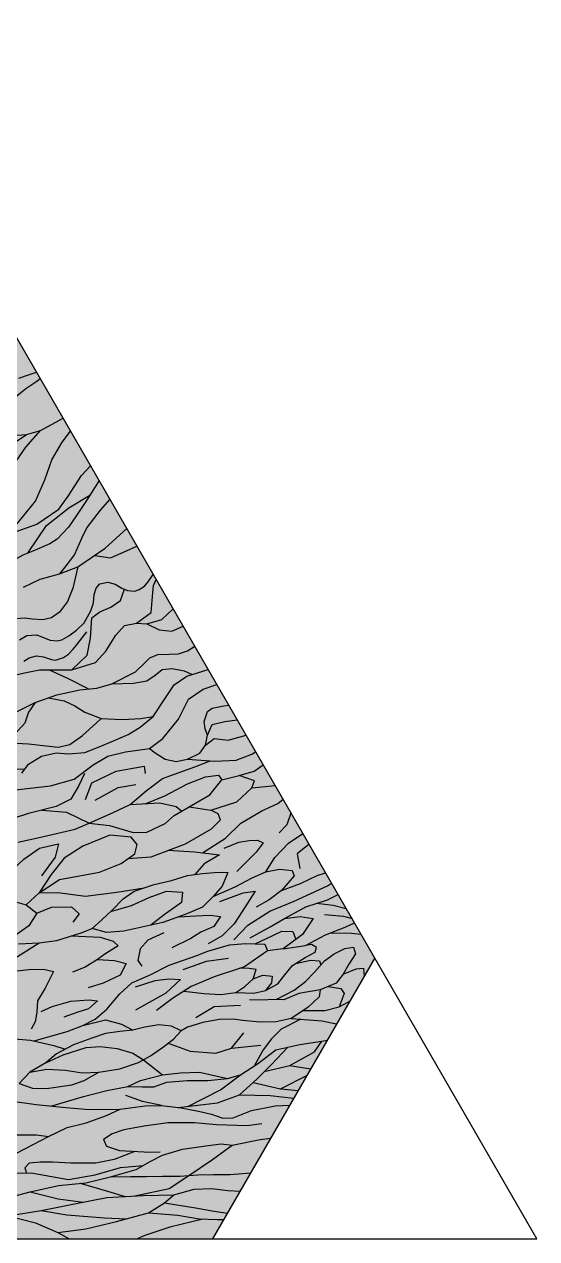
# Model space of a CAD drawing. Header units: millimetres. Extents: x 39 to 1913, y -1214 to 273.
# Drawn here: x 1438.7 to 1494, y -323.1 to -191.9 of the extents above; entities that cross this region are included whole.
import ezdxf

# ---------------------------------------------------------------- set-up
doc = ezdxf.new("R2010")
doc.units = ezdxf.units.MM

msp = doc.modelspace()

# ---------------------------------------------------------------- hatches: boundary and pattern name
at = {"transparency": 33554483}
h = msp.add_hatch(color=96, dxfattribs=at)
h.dxf.hatch_style = 1
h.paths.add_polyline_path([(1476.52, -292.76), (1436.52, -223.48), (1379.02, -256.67), (1379.02, -323.07), (1459.02, -323.07)])

# ---------------------------------------------------------------- linework, layer by layer
at = {"color": 252}
for points in [[(1494.02, -323.07), (1379.02, -123.88)], [(1430.69, -235.38), (1432.24, -234.25), (1433.41, -233.66), (1435, -233.31), (1436.34, -233.01), (1437.69, -232.22), (1438.83, -231.26), (1439.92, -230.55), (1440.4, -230.21)], [(1438.09, -230.14), (1439.23, -229.76), (1440.01, -229.51)], [(1423.84, -243.67), (1427.18, -243.34), (1429.01, -242.2), (1430.17, -240.82), (1431.14, -239.4), (1432.09, -237.99), (1433.28, -236.94), (1435.41, -236.38), (1437.38, -236.35), (1438.93, -236.24), (1440.43, -235.8), (1442.87, -234.48)], [(1429.12, -248.58), (1433.2, -246.8), (1434.5, -245.5), (1435.86, -243.25), (1437.02, -240.26), (1438.85, -237.6), (1440.43, -235.8)], [(1436.63, -247.16), (1438.02, -245.75), (1439.9, -243.42), (1440.9, -241.15), (1441.65, -238.96), (1442.76, -237.07), (1443.68, -235.87)], [(1423.59, -248.66), (1426.43, -248.33), (1428.51, -247.52), (1430.31, -246.47), (1431.61, -245.17), (1432.72, -243.48), (1433.31, -241.79), (1434.19, -240.12), (1435.88, -238.29), (1437.69, -237.05), (1438.93, -236.24)], [(1426.43, -248.33), (1429.12, -248.58), (1432.72, -247.99), (1436.63, -247.16), (1440.02, -245.92), (1442.4, -244.31), (1443.4, -242.89), (1444.87, -240.65), (1445.84, -239.63)], [(1446.75, -241.19), (1445.47, -243.27), (1444.31, -245), (1443.46, -246.24), (1442.22, -247.55), (1441.42, -248.04), (1439.61, -248.84), (1438.53, -249.26), (1437.44, -249.87), (1435.71, -251.27), (1434.73, -252.66), (1433.14, -253.47), (1431.82, -253.87), (1431.07, -254.16), (1429.88, -254.85), (1429.47, -255.39), (1428.57, -255.94), (1427.1, -256.14), (1425.61, -256.27)], [(1439.07, -249.05), (1441.07, -246.08), (1443.48, -244.14), (1445.77, -242.79)], [(1447.92, -243.22), (1446.89, -244.41), (1445.42, -246.29), (1444.87, -247.48), (1444.1, -249.18), (1443.07, -250.57), (1442.47, -251.27)], [(1438.6, -252.71), (1440.38, -251.86), (1442.47, -251.27), (1444.46, -250.54), (1447.43, -248.53), (1449.75, -246.39)], [(1446.28, -249.31), (1448, -249.54), (1449.73, -248.79), (1450.84, -248.28)], [(1444.46, -250.54), (1443.92, -252.84), (1443.33, -254.26), (1442.47, -255.42), (1441.62, -256.04), (1440.69, -256.24), (1439.56, -256.17), (1438.71, -256.06), (1437.34, -256.19), (1436.18, -256.45), (1434.08, -256.79)], [(1438.16, -258.4), (1438.97, -257.94), (1440.03, -257.86), (1440.83, -258.2), (1441.48, -258.46), (1442.23, -258.53), (1442.75, -258.4), (1443.5, -257.96), (1444.33, -257.37), (1445.16, -256.57), (1445.86, -255.27), (1446.14, -254.42), (1446.24, -253.51), (1446.43, -252.84), (1446.84, -252.35), (1447.69, -252.19), (1448.5, -252.4), (1449.2, -252.84), (1449.82, -253.07), (1450.6, -253.17), (1451.09, -252.99), (1451.66, -252.6), (1452.07, -252.14), (1452.61, -251.35)], [(1443.8, -261.66), (1445.48, -260.07), (1445.84, -258.23), (1445.9, -257.11), (1445.98, -256.05), (1446.82, -255.38), (1448.02, -254.9), (1449.08, -254.15), (1449.51, -252.95)], [(1450.79, -256.6), (1452.38, -255.46), (1452.52, -253.73), (1452.63, -252.55), (1452.92, -251.89)], [(1451.93, -256.69), (1453.55, -256.21), (1454.75, -255.05)], [(1431.32, -264.5), (1433.63, -263.56), (1436.48, -262.47), (1438.69, -261.97), (1440.31, -261.66), (1442.4, -261.66), (1443.8, -261.66), (1446.37, -260.85), (1447.49, -259.65), (1448.58, -257.92), (1449.5, -256.86), (1450.79, -256.6), (1451.93, -256.69), (1453.25, -257.33), (1454.62, -257.47), (1455.85, -256.95)], [(1438.64, -260.72), (1439.21, -260.36), (1440.01, -260.12), (1440.76, -260.23), (1441.61, -260.54), (1442.06, -260.62), (1442.91, -260.3), (1443.45, -259.97), (1443.97, -259.4), (1444.33, -258.99), (1444.67, -258.5), (1445.45, -257.53)], [(1422.06, -271.52), (1424.77, -269.87), (1426.28, -268.45), (1429.02, -267.19), (1431.95, -267.02), (1435, -266.77), (1437.76, -266.21), (1439.86, -265.18), (1442.21, -264.34), (1444.69, -263.81), (1446.51, -263.62), (1448.13, -263.17), (1450.7, -261.86), (1451.71, -260.91), (1452.24, -260.35), (1453.11, -260.01), (1454.34, -259.96), (1455.34, -259.93), (1456.32, -259.59), (1457.09, -259.11)], [(1438.4, -272.81), (1439.15, -271.84), (1440.53, -270.97), (1442.12, -270.62), (1443.47, -270.7), (1445.2, -270.59), (1446.77, -269.95), (1448.31, -269.3), (1449.88, -268.62), (1451.2, -267.84), (1452.58, -266.68), (1453.93, -264.68), (1454.85, -263.25), (1456.22, -262.33), (1458.53, -261.6)], [(1441.36, -261.66), (1443.33, -262.55), (1445.6, -263.71)], [(1448.13, -263.17), (1450.48, -263.09), (1451.93, -262.83), (1452.83, -262.22), (1453.58, -261.61), (1454.64, -261.49), (1455.93, -261.77), (1456.8, -262.15)], [(1433.91, -274.4), (1436.81, -274.73), (1441.5, -274.16), (1444.05, -273.47), (1446.12, -271.89), (1447.71, -270.96), (1449.61, -270.49), (1452.21, -270.15), (1453.64, -269.05), (1455.33, -266.98), (1456.41, -264.81), (1458, -263.73), (1459.46, -263.22)], [(1441.3, -264.67), (1442.99, -265.01), (1444.14, -265.54), (1445.23, -266.21), (1446.99, -266.91), (1449.25, -267.02), (1451.26, -266.91), (1452.58, -266.68)], [(1439.86, -265.18), (1439.13, -266.21), (1438.74, -267.39), (1437.62, -268.64), (1436.56, -269.48), (1434.52, -269.71), (1432.79, -269.79)], [(1452.21, -270.15), (1452.8, -270.61), (1453.91, -271.3), (1455.09, -271.54), (1456.32, -271.3), (1457.64, -270.64), (1458.24, -269.77), (1458.48, -268.69), (1458.21, -268.03), (1458.12, -267.22), (1458.48, -266.16), (1458.97, -265.8), (1460.23, -265.53), (1460.77, -265.48)], [(1436.56, -269.48), (1439.13, -269.62), (1441.03, -269.87), (1442.32, -269.99), (1443.6, -269.71), (1444.97, -268.73), (1446.43, -267.42), (1446.99, -266.91)], [(1458.48, -268.69), (1458.97, -267.55), (1460.32, -267.22), (1461.66, -267.03)], [(1458.24, -269.77), (1459.18, -269.05), (1460.71, -269.23), (1462.63, -268.7)], [(1424.65, -275.45), (1426.19, -273.42), (1428.58, -270.18), (1430.58, -269.65), (1432.79, -269.79), (1434.75, -271.13), (1435.89, -272.02), (1437.35, -272.36), (1438.77, -272.32)], [(1456.32, -271.3), (1459.27, -271.51), (1461.55, -271.39), (1463.24, -270.76), (1463.66, -270.49)], [(1438.03, -280.27), (1440.75, -279.64), (1444.18, -278.86), (1445.68, -278.19), (1447.87, -278.46), (1450.43, -279.22), (1451.93, -279.16), (1453.89, -278.25), (1454.85, -277.38), (1456.5, -276.45), (1458.73, -275.13), (1460.02, -273.54), (1461.89, -273.05), (1463.51, -272.6), (1464.48, -271.9)], [(1445.29, -275.65), (1445.99, -273.85), (1448.61, -272.6), (1451.63, -272.05), (1451.72, -272.84)], [(1445.68, -278.19), (1448.2, -277.1), (1450.13, -276.17), (1451.84, -274.7), (1453.61, -273.38), (1457.1, -272.11), (1458.76, -271.48)], [(1445.19, -272.85), (1444.53, -274.22), (1443.72, -275.6), (1442.13, -276.41), (1439.12, -277.16), (1437.46, -277.71)], [(1446.32, -275.71), (1448.82, -274.37), (1450.72, -274.03)], [(1451.72, -276.1), (1453.85, -275.24), (1456.32, -273.95), (1458.24, -273.2), (1459.66, -273.02), (1460.02, -273.54)], [(1456.5, -276.45), (1458.82, -276.81), (1461.65, -275.91), (1463.24, -274.38), (1463.54, -273.63), (1461.89, -273.05)], [(1463.24, -274.38), (1465.77, -274.14)], [(1450.13, -276.17), (1453.31, -276.02), (1455.09, -276.41), (1455.68, -276.92)], [(1457.93, -281.4), (1460.41, -279.82), (1462.07, -278.22), (1464.35, -276.87), (1466.07, -276.09), (1466.63, -275.62)], [(1440.62, -276.79), (1443.24, -277.01), (1445.68, -278.19)], [(1449.87, -282.03), (1452.38, -281.83), (1456.08, -280.42), (1458.88, -278.8), (1459.87, -277.86), (1459.63, -277.2), (1458.82, -276.81)], [(1467.48, -277.11), (1467.03, -278.4), (1466.22, -279.25)], [(1436.71, -283.88), (1438.64, -282.08), (1440.31, -280.89), (1442.39, -280.44), (1442.02, -281.87), (1440.53, -283.88)], [(1440.3, -285.71), (1442.49, -284.3), (1446.79, -283.48), (1449.14, -282.55), (1450.61, -281.5), (1450.88, -280.51), (1450.22, -279.73), (1447.93, -279.49), (1444.99, -280.69), (1443, -281.98), (1441.59, -283.75), (1440.3, -285.71)], [(1460.27, -280.91), (1461.84, -280.27), (1462.98, -280.07), (1463.88, -280.04), (1464.49, -280.33), (1463.71, -281.32), (1462.92, -282.14), (1461.64, -283.42)], [(1464.78, -283.45), (1465.75, -281.9), (1467.2, -280.36), (1468.76, -279.32)], [(1469.43, -280.48), (1468.16, -281.53), (1468.44, -283.09)], [(1454.23, -281.12), (1457.07, -281.29), (1459.75, -281.62), (1458.1, -282.61), (1457.11, -283.75)], [(1459.07, -286.13), (1461.46, -285.08), (1463.3, -284.09), (1464.78, -283.45), (1466.24, -283.18), (1467.61, -283.33), (1467.84, -283.88), (1466.47, -285.49), (1465.13, -286.48), (1463.71, -287.29)], [(1438.07, -291.23), (1440.3, -291.13), (1442.21, -290.86), (1444.82, -290.06), (1446.02, -289.56), (1447.04, -288.63), (1448.17, -287.58), (1449.34, -286.36), (1450.53, -285.54), (1452.69, -284.82), (1454.56, -284.38), (1456.3, -283.85), (1457.91, -283.65), (1459.22, -283.53), (1460.24, -283.48), (1460.65, -283.53), (1460.06, -284.99), (1459.07, -286.13), (1457.91, -287.26), (1456.07, -288.08), (1453.65, -288.92), (1449.43, -289.85), (1447.56, -290), (1446.02, -289.56)], [(1466.47, -285.49), (1468.51, -284.73), (1470.32, -283.85), (1471.21, -283.56)], [(1438.87, -287.03), (1440.3, -285.71), (1442.31, -285.68), (1445.29, -286.07), (1448.69, -285.65), (1451.61, -285.18)], [(1448.01, -287.74), (1450.26, -287.08), (1452.17, -286.23), (1454.02, -285.53), (1455.76, -285.64), (1455.65, -286.77), (1453.8, -288.1), (1452.33, -289.21)], [(1459.81, -286.66), (1462.31, -285.71), (1463.62, -285.53), (1462.22, -287.75), (1461.33, -289.06), (1460.05, -290.35), (1458.52, -291.23)], [(1461.3, -290.8), (1462.83, -289.22), (1465.21, -287.72), (1467.83, -286.63), (1471.43, -284.98), (1471.86, -284.69)], [(1434.31, -286.94), (1436.86, -286.43), (1438.87, -287.03), (1440.05, -287.93), (1439.18, -289.29), (1437.28, -290.61), (1435.6, -291.79)], [(1466.79, -288.49), (1469.07, -287.23), (1471.43, -286.48), (1472.57, -285.92)], [(1470.25, -286.85), (1472.04, -287.06), (1473.44, -287.43)], [(1440.05, -287.93), (1441.62, -287.29), (1443.76, -287.22), (1444.59, -288.01), (1443.93, -288.91)], [(1455.38, -288.32), (1457.21, -288.22), (1458.75, -288.14), (1459.86, -288.28), (1459.16, -289.36), (1457.76, -289.97), (1456.65, -290.64), (1454.61, -291.66)], [(1463.09, -290.58), (1465.22, -289.39), (1466.79, -288.49), (1468.46, -288.28), (1469.88, -288.49), (1468.72, -290.23), (1466.65, -291.78), (1464.93, -291.98)], [(1471.09, -288.06), (1473.14, -288.24), (1474.07, -288.51)], [(1466.65, -291.78), (1469.04, -291.4), (1471.22, -290.26), (1473.32, -289.42), (1474.33, -288.97)], [(1443.82, -290.36), (1446.86, -290.52), (1448.26, -290.93), (1448.82, -291.43), (1447.39, -292.36), (1446.6, -292.94), (1445.26, -293.76), (1443.89, -294.28)], [(1453.74, -290.04), (1452.03, -290.83), (1451.2, -291.78), (1450.93, -293.03), (1451.39, -293.64)], [(1463.62, -291.24), (1465.52, -290.32), (1466.5, -289.87), (1467.67, -289.91), (1467.99, -290.78)], [(1471.8, -290.03), (1474.02, -290.09), (1475.04, -290.19)], [(1430.17, -299.8), (1432.74, -298.55), (1434.04, -296.91), (1435.73, -294.6), (1437.93, -292.61), (1440.3, -291.13)], [(1445, -300.05), (1446.34, -299.38), (1447.59, -298.27), (1448.99, -296.64), (1450.3, -295.45), (1452.2, -294.6), (1454.32, -293.55), (1457.3, -292.5), (1458.49, -292.04), (1460.85, -291.34), (1462.57, -291.19), (1464.67, -291.28), (1464.93, -291.98), (1462.45, -293.7), (1459.19, -294.81), (1456.71, -295.85), (1454.7, -297.14), (1452.95, -298.42)], [(1461.52, -296.5), (1463.47, -296.55), (1464.73, -296.26), (1466.07, -295.56), (1466.82, -294.57), (1467.64, -293.58), (1469.01, -292.71), (1470.09, -292.13), (1470.25, -291.61), (1469.69, -291.32), (1469.04, -291.4)], [(1465.87, -297.23), (1467.82, -296.23), (1469.05, -295.3), (1470.01, -294.28), (1471.09, -293.08), (1472.15, -292.32), (1473.31, -291.74), (1474.22, -291.59), (1474.45, -292.32), (1473.72, -293.43), (1473.11, -294.51), (1472.35, -295.47), (1470.63, -296.2), (1468.32, -296.61), (1466.72, -297.29), (1465.87, -297.23), (1464.08, -297.33), (1463.01, -297.26)], [(1446.6, -292.94), (1448.41, -293.03), (1449.69, -293.35), (1449.05, -294.6), (1447.18, -295.48), (1445.58, -296)], [(1455.84, -294), (1458.37, -293.12), (1460.75, -292.78)], [(1476.52, -292.76), (1459.02, -323.07)], [(1467.99, -293.36), (1469.6, -293), (1470.57, -293.08), (1470.72, -293.49)], [(1435.73, -294.6), (1437.31, -294.22), (1439.17, -294.02), (1440.74, -293.96), (1441.82, -294.22), (1440.95, -296.03), (1440.1, -297.4), (1440.02, -298.62), (1439.84, -299.67), (1439.43, -300.43)], [(1450.68, -295.88), (1452.81, -295.18), (1454.29, -295.01), (1455.55, -295.1), (1453.97, -296.55), (1450.68, -298.39)], [(1455.95, -296.34), (1458.08, -296.61), (1459.89, -296.7), (1461.52, -296.5), (1462.48, -295.83), (1463.39, -295.01), (1463.71, -294.02), (1462.98, -293.9), (1461.94, -293.87)], [(1463.39, -295.01), (1464.44, -294.61), (1465.46, -294.72), (1465.36, -295.46), (1464.73, -296.26)], [(1473.11, -294.51), (1474.52, -293.93), (1475.32, -293.87), (1475.37, -294.74)], [(1470.63, -296.2), (1470.52, -296.96), (1469.31, -298.1), (1467.5, -299.29), (1465.88, -299.67), (1464.16, -299.69), (1462.26, -299.52), (1461.23, -299.38), (1459.71, -299.39), (1457.96, -299.74), (1456.3, -300.22), (1455.62, -300.64), (1454.59, -300.13), (1453.2, -299.96), (1451.69, -300.22), (1450.41, -300.55), (1449, -300.68), (1447.44, -300.93), (1445.97, -301.43), (1444.01, -302.12), (1442.16, -303.1), (1441, -304.07), (1439.26, -305.08), (1438.14, -306.32)], [(1471.49, -295.84), (1472.86, -296.04), (1473.21, -296.61), (1472.69, -298.04)], [(1440.51, -298.53), (1441.68, -297.98), (1443.69, -297.43), (1445.64, -297.28), (1446.57, -297.4), (1445.61, -298.24), (1444.47, -298.62), (1442.96, -299.15)], [(1468.8, -298.43), (1471.14, -298.43), (1472.69, -298.04), (1473.83, -297.41)], [(1457.19, -299.17), (1459.2, -298.01), (1462.02, -297.86)], [(1439.76, -301.71), (1443.31, -300.71), (1445, -300.05), (1447.46, -299.43), (1449.18, -299.91), (1450.41, -300.55)], [(1468.56, -299.37), (1466.43, -300.44), (1465.37, -301.48), (1464.48, -302.66), (1463.54, -304.38)], [(1467.5, -299.29), (1470.82, -299.55), (1472.41, -299.87)], [(1397.64, -305.47), (1400.53, -305.06), (1403.46, -304.77), (1406.22, -304.66), (1408.74, -304.55), (1411.8, -304.29), (1414.41, -303.84), (1415.73, -303.55), (1418.02, -302.93), (1419.62, -302.82), (1421.95, -302.64), (1424.87, -302.4), (1427.7, -302.03), (1431, -301.66), (1434.46, -301.43), (1436.84, -301.42), (1439.36, -301.62), (1441.86, -302.21), (1443.09, -302.61)], [(1439.26, -305.08), (1441.13, -304.78), (1443.11, -304.88), (1444.98, -305.17), (1446.74, -305.1), (1448.99, -304.73), (1451.01, -304.03), (1452.31, -303.32), (1453.61, -302.42), (1454.79, -301.52), (1455.62, -300.64)], [(1454.2, -301.97), (1456.59, -302.81), (1459.38, -303.05), (1461.04, -302.49), (1462.4, -300.83)], [(1441, -304.07), (1442.87, -303.23), (1445.36, -302.42), (1446.87, -302.33), (1448.72, -302.53), (1450.4, -303.04), (1451.54, -303.74)], [(1455.31, -308.9), (1459.56, -308.41), (1461.93, -307.52), (1463.79, -305.83), (1465.4, -304.23), (1467.14, -302.38)], [(1461.04, -302.49), (1464.21, -302.19)], [(1462.02, -305.36), (1463.85, -304.17), (1465.84, -302.66), (1468.45, -302.1), (1470.82, -301.74), (1471.39, -301.64)], [(1467.35, -304.38), (1470.02, -302.9), (1470.82, -301.74)], [(1451.54, -303.74), (1453.6, -305.36)], [(1438.14, -306.32), (1439.55, -306.8), (1441.09, -306.86), (1443.81, -306.47), (1445.14, -305.98), (1446.74, -305.1)], [(1441.56, -308.75), (1445.06, -307.73), (1447.58, -307.05), (1449.86, -306.63), (1451.44, -306.66), (1452.68, -306.66), (1454.07, -306.16), (1456.27, -305.98), (1458.49, -305.98), (1460.62, -305.77), (1462.02, -305.36)], [(1449.86, -306.63), (1451.23, -305.98), (1453.6, -305.36), (1455.56, -305.15), (1457.6, -305.09), (1460.62, -305.77)], [(1456.34, -308.78), (1459.88, -306.99), (1462.02, -305.36)], [(1464.6, -305.03), (1467.35, -304.38), (1469.62, -304.71)], [(1466.34, -306.87), (1469.18, -305.46)], [(1463.38, -306.21), (1466.34, -306.87), (1468.25, -307.07)], [(1427.28, -308.09), (1430.44, -307.34), (1433.47, -307.34), (1437.14, -308.2), (1439.96, -308.59), (1443.16, -308.91), (1445.68, -309.12), (1449.05, -309.09)], [(1453.48, -308.68), (1451.44, -308.26), (1449.66, -307.61)], [(1461.93, -307.52), (1465.25, -307.61), (1467.77, -307.91)], [(1429.4, -317.11), (1431.53, -315.75), (1433.22, -314.99), (1435.67, -314.53), (1437.82, -313.83), (1439.65, -312.9), (1441.31, -312.02), (1443.32, -311.06), (1445.36, -310.57), (1447.54, -309.75), (1449.05, -309.09), (1451.73, -308.74), (1453.48, -308.68), (1455.63, -308.94), (1457.49, -309.29), (1458.89, -309.64), (1460.11, -310.05), (1461.25, -310.02), (1463.2, -309.23), (1465.76, -308.71), (1467.34, -308.66)], [(1464.33, -310.66), (1462.76, -310.89), (1459.45, -310.77), (1457.06, -310.57), (1454.18, -310.57), (1451.62, -310.92), (1449.44, -311.32), (1448.18, -311.76), (1447.25, -312.37), (1447.57, -313.07), (1448.97, -313.56), (1452.29, -313.74), (1453.36, -313.68)], [(1416.84, -312.43), (1418.09, -312.02), (1419.34, -311.85), (1421.52, -312.08), (1422.89, -312.31), (1424.49, -312.4), (1426.03, -312.4), (1427.46, -312.4), (1429.61, -312.34), (1430.92, -312.31), (1432.75, -312.25), (1435.61, -312.02), (1437.58, -311.87), (1440, -311.87), (1441.31, -312.02)], [(1448, -316.38), (1450.75, -315.6), (1452.29, -314.75), (1453.59, -314.06), (1455.77, -313.39), (1458.27, -313.04), (1459.93, -312.84), (1461.12, -312.98)], [(1450.63, -318.44), (1454.32, -317.63), (1456.44, -316.25), (1459, -314.52), (1461.12, -312.98), (1464.14, -312.34), (1465.28, -312.22)], [(1450.63, -313.65), (1448.39, -314.52), (1446.41, -314.9), (1443.7, -314.93), (1441.75, -314.79), (1440.44, -314.79), (1439.22, -314.93), (1438.73, -315.43), (1438.93, -315.98)], [(1419.53, -319.44), (1422.7, -318.88), (1425.49, -318.12), (1428.22, -317.46), (1430.58, -316.76), (1433.92, -316.18), (1436.56, -316), (1439.41, -315.97), (1443.45, -316.67), (1446.33, -316.18), (1449.06, -315.39), (1451.52, -315.18)], [(1437.39, -318.5), (1439.32, -318.01), (1442.36, -317.33), (1445.33, -317.02), (1448, -316.38), (1450.19, -316.35), (1451.88, -316.35), (1453.59, -316.32), (1455.48, -316.32), (1457.41, -316.18), (1459.13, -316.12), (1460.9, -316.12), (1463.13, -315.94)], [(1444.7, -317.09), (1447.67, -317.95), (1449.57, -318.5)], [(1436.93, -320.61), (1440.49, -320.01), (1444.09, -319.32), (1447.61, -318.62), (1451.53, -318.39), (1454.84, -318.33), (1457.02, -317.72), (1458.94, -317.66), (1460.66, -317.86), (1461.99, -317.92)], [(1439.32, -318.01), (1442.35, -318.76), (1445.05, -319.12)], [(1442.3, -322.41), (1445.34, -322.02), (1448.62, -321.2), (1452.11, -320.27), (1453.83, -319.2), (1454.84, -318.33)], [(1453.83, -319.2), (1457.17, -319.72), (1459.17, -320.1), (1460.61, -320.31)], [(1423.71, -322.1), (1428.46, -322.24), (1430.78, -321.71), (1432.9, -320.7), (1436.93, -320.61), (1439.89, -321.37), (1442.3, -322.41), (1443.52, -323.07)], [(1440.49, -320.01), (1443.28, -320.48), (1447.35, -320.83), (1449.71, -320.91)], [(1457.96, -320.95), (1454.38, -321.84), (1451.71, -322.71), (1450.86, -323.07)], [(1452.11, -320.27), (1455.25, -320.51), (1457.58, -320.94), (1459.52, -321), (1460.23, -320.98)], [(1264.02, -323.07), (1494.02, -323.07)]]:
    msp.add_lwpolyline(points, dxfattribs=at)

doc.saveas('drawing.dxf')
